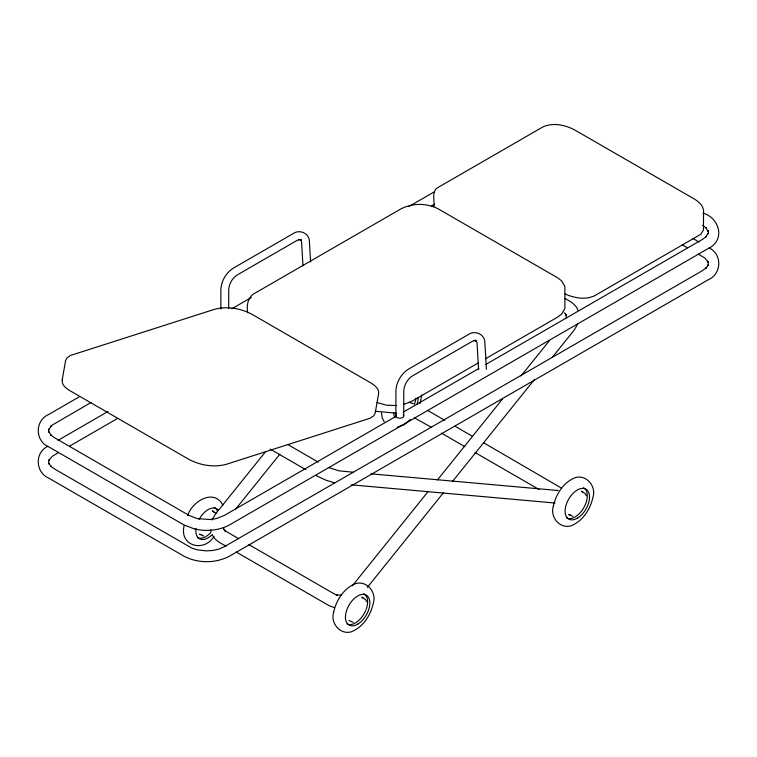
<?xml version="1.0" encoding="UTF-8"?>
<svg xmlns="http://www.w3.org/2000/svg" width="757" height="757" viewBox="0 0 757 757"><rect width="100%" height="100%" fill="white"/><g stroke="black" fill="none" stroke-linecap="round" stroke-linejoin="round"><path stroke-width="1.14" d="M184.112 525.737C179.116 546.09 203.907 552.78 214.08 536.439M421.781 394.889L420.097 403.472M48.666 430.657L48.864 428.916L48.685 430.042L51.135 425.992L50.388 426.655L52.176 425.112L91.181 402.412M566.302 317.798L565.914 314.297L564.22 312.792M708.136 234.036L708.315 232.91L705.865 236.96L706.612 236.298L702.619 239.297L485.918 364.41M212.055 519.974L215.546 513.908L265.045 452.336M577.723 323.968L574.232 330.024L552.071 357.597M187.651 515.526C192.004 501.522 214.032 487.905 222.889 505.222M235.455 509.395L279.835 454.181M352.383 585.767L427.828 491.908M437.451 479.938L502.544 398.958M521.043 375.955L549.147 340.981M367.391 587.337L443.479 492.684M452.345 481.66L534.347 379.654M410.436 419.435L404.266 424.658L397.264 427.185M47.909 446.261C34.453 452.544 35.314 472.444 48.808 478.15L183.979 556.196C197.889 563.52 215.546 563.52 229.456 556.196L708.192 279.806C721.686 274.091 722.547 254.191 709.091 247.908M79.494 396.687L48.808 414.41C34.756 420.343 34.756 440.962 48.808 446.895L183.979 524.942L194.36 528.935M231.916 308.695L251.352 297.473M408.884 206.519L434.452 191.758M431.566 205.895L434.632 204.125M58.015 440.347L108.137 411.411M58.478 452.554L52.176 456.367L48.76 460.559L49.281 459.575L48.666 461.912L49.281 464.24L48.76 463.256L51.135 466.567L50.388 465.905L54.381 468.905L191.72 548.021L197.293 549.875L206.718 550.907L213.389 550.396L219.038 549.052L224.233 546.743L702.619 270.552L706.612 267.552L705.865 268.215L708.24 264.903L707.719 265.887L708.334 263.559L707.719 261.222L708.24 262.206L704.824 258.014L698.531 254.201M69.72 446.062L117.761 418.328M478.519 362.783L411.959 401.21L403.358 404.531M485.691 358.648L557.37 317.268L561.58 314.098L564.902 308.44L564.902 286.477L561.58 280.819L557.37 277.658L438.331 208.932C426.882 202.914 412.31 202.914 400.86 208.932L255.45 292.883C247.832 296.347 246.385 305.203 247.69 312.688M395.958 416.341L224.233 515.489L216.578 518.517L210.086 519.52L197.293 518.621L189.203 515.489L54.381 437.65L50.388 434.65L51.135 435.313L48.685 431.263L48.864 432.389M403.121 412.215L478.755 368.536M556.859 490.47L558.079 490.508L370.987 473.835M341.738 594.974L336.666 595.125L337.48 595.362L335.285 594.491L248.93 544.633M396.677 405.563L386.363 405.175L377.09 402.535M375.112 411.259L396.299 413.152M353.33 472.254L338.862 470.797L328.67 467.542M351.248 484.83L555.013 503.036M194.795 529.039C206.33 531.622 218.962 530.61 229.456 524.942L708.192 248.542C725.632 240.31 719.756 218.044 703.073 213.095M570.646 515.015L568.639 514.514L572.86 516.302M201.4 534.65L199.403 534.149L203.624 535.937M353.197 622.292L348.968 620.503M334.357 482.862L325.888 480.156L315.991 475.547M334.405 607.653L329.191 605.704L236.25 552.052M409.035 402.355L413.313 403.718M565.129 293.971C574.251 298.012 585.445 300.207 594.775 295.665L700.831 234.254L703.452 230.024L703.556 210.418C702.941 205.062 698.266 201.4 693.961 198.798L574.923 130.072C565.318 124.943 552.97 122.161 542.722 127.025L438.265 187.339C431.13 191.038 434.764 200.482 433.941 206.661M414.439 417.873L431.291 427.27M692.825 238.446L698.976 241.994M682.189 244.766L687.299 247.719M564.76 298.372C570.002 301.144 575.954 304.314 577.998 310.332M427.431 410.313L444.728 420.296M454.91 426.172L472.207 436.164M483.401 442.627L561.656 488.208M441.454 433.136L464.836 446.639M474.999 452.506L539.031 489.476M287.736 444.501L318.224 462.101M270.192 449.109L305.809 469.671M238.767 538.766L224.555 530.449L225.283 531.13L223.476 528.708L223.873 529.645L223.381 527.582M226.04 546.157C220.874 543.185 214.6 540.47 212.178 534.537M702.619 225.302L706.612 228.302L705.865 227.639L708.315 231.689L708.136 230.563L708.334 232.304M583.098 492.447L581.537 491.151L585.322 493.734L586.344 495.731M363.436 598.437L361.865 597.141L365.65 599.724L366.672 601.72M216.086 513.369L212.301 510.786L213.862 512.082M384.215 421.781L382.238 417.892L381.452 412.887M210.815 529.796L211.061 531.376M486.429 369.217L484.849 342.353C484.745 334.14 474.8 329.853 468.375 334.566L408.562 369.104C401.153 373.769 396.242 382.266 395.902 391.019L395.902 415.934M478.594 369.53L477.033 342.921L476.125 340.622L476.55 341.303L475.131 340.3L476.607 341.152L475.027 340.423L475.841 340.451L473.825 340.65L474.516 340.432L472.169 341.426L412.612 375.813C407.465 379.039 403.964 385.105 403.746 391.17L403.746 415.934M310.607 262.092L309.386 241.322C309.291 233.222 299.46 228.983 293.12 233.629L233.317 268.158C226.031 272.747 221.195 281.112 220.864 289.723L220.864 308.97M302.98 265.868L301.57 241.899L300.69 239.666L301.116 240.347L299.753 239.392L301.191 240.215L299.677 239.515L300.482 239.553L298.523 239.742L299.204 239.515L296.914 240.499L237.367 274.876C232.342 278.018 228.917 283.951 228.709 289.874L228.709 308.742M403.226 414.808A3.917 2.262 0 0 1 402.355 417.675A3.917 2.262 0 0 1 397.311 417.675A3.917 2.262 0 0 1 396.441 414.808M214.193 507.351A17.279 9.973 -60 0 1 217.533 511.618M210.891 532.398A17.279 9.973 -60 0 1 197.501 537.593M211.619 535.199A17.279 9.973 -60 0 1 196.016 528.414M199.148 519.264A17.279 9.973 -60 0 1 218.442 510.313M418.082 397.624A17.279 9.973 -60 0 1 417.003 404.541M394.984 417.817A17.279 9.973 -60 0 1 393.668 412.66M415.811 398.22A17.279 9.973 -60 0 1 414.429 404.285M363.767 593.706A17.279 9.973 -60 0 1 366.199 609.243M365.801 610.274A17.279 9.973 -60 0 1 347.075 623.938M583.439 487.716A17.279 9.973 -60 0 1 584.007 507.322A17.279 9.973 -60 0 1 566.747 517.958M333.686 612.091C330.061 622.841 340.007 635.095 351.267 631.83C363.076 627.231 370.627 615.318 373.267 603.32C376.891 592.57 366.946 580.316 355.686 583.571C343.867 588.17 336.326 600.083 333.686 612.091M553.358 506.102C549.724 516.851 559.678 529.105 570.939 525.841C582.748 521.242 590.299 509.329 592.939 497.33C596.563 486.581 586.618 474.327 575.358 477.591C563.539 482.181 555.998 494.094 553.358 506.102M62.235 379.825C61.289 384.849 66.19 388.417 69.947 390.697L188.976 459.414C200.151 465.3 213.682 467.637 226.002 464.401L370.135 418.243L373.485 416.038L375.169 413.313L378.566 393.81C379.512 388.786 374.611 385.218 370.854 382.938L251.826 314.221C240.641 308.336 227.119 305.998 214.789 309.235L70.666 355.393L67.316 357.597L65.632 360.332L62.235 379.825M566.302 315.224L565.839 314.325L566.302 315.224M358.042 623.967A17.279 9.973 -60 0 0 368.006 596.667A17.279 9.973 -60 0 0 346.867 609.688A17.279 9.973 -60 0 0 358.042 623.967M577.714 517.987A17.279 9.973 -60 0 0 587.678 490.678A17.279 9.973 -60 0 0 566.539 503.698A17.279 9.973 -60 0 0 577.714 517.987"/></g></svg>
